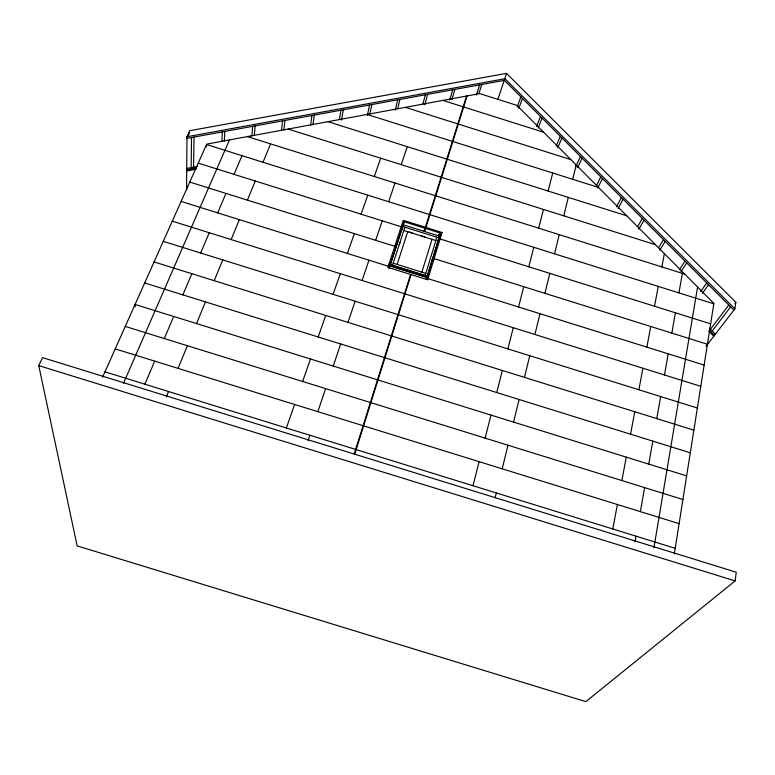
<?xml version="1.0" encoding="UTF-8"?>
<svg xmlns="http://www.w3.org/2000/svg" width="775" height="775" viewBox="0 0 775 775"><rect width="100%" height="100%" fill="white"/><g stroke="black" fill="none" stroke-linecap="round" stroke-linejoin="round"><path stroke-width="1.16" d="M186.562 189.739L186.959 136.71L189.72 130.694L506.53 73.363L735.843 302.289L734.874 308.847L706.093 346.231M186.591 189.633L186.601 188.567M191.144 167.603L191.522 137.533M193.576 167.138L194.041 137.078M206.46 146.95L206.528 144.528L713.814 303.839M221.882 141.515L222.338 131.905M224.343 141.06L224.818 131.45M251.904 135.954L252.679 126.364M254.326 135.509L255.12 125.908M281.47 130.481L282.555 120.9M283.853 130.045L284.958 120.454M735.126 580.911L736.25 572.231L42.577 357.643L38.75 365.606L77.161 545.891L585.861 701.637L735.126 580.911L38.75 365.606M310.601 125.095L311.976 115.523M312.945 124.659L314.35 115.087M674.308 554.028L713.882 303.412L516.915 105.371L479.686 93.591L206.712 144.131L102.591 377.183M653.935 547.731L697.587 287.021M339.363 119.408L340.961 110.224M635.035 541.88L636.042 536.174M640.373 511.636L644.606 487.62M648.743 464.118L652.802 441.12M656.774 418.607L660.658 396.567M664.466 374.974L668.195 353.826M671.847 333.095L675.422 312.79M678.939 292.882L682.378 273.362M341.465 120.135L343.296 109.798M612.802 528.986L617.394 504.515M621.879 480.568L626.268 457.134M630.559 434.203L634.764 411.748M638.881 389.767L642.911 368.241M646.863 347.152L650.738 326.488M654.526 306.232L658.246 286.382M661.889 266.929L664.378 253.638M367.408 115.32L369.52 105.003M369.917 113.76L371.816 104.586M395.24 110.166L397.653 99.859M397.759 108.607L399.919 99.442M495.186 497.647L496.329 492.948M502.21 468.817L507.954 445.208M513.583 422.113L519.085 399.503M524.472 377.377L529.751 355.715M534.915 334.49L539.981 313.71M544.941 293.338L549.795 273.381M554.561 253.822L559.23 234.651M563.812 215.847L568.308 197.402M572.706 179.316L576.203 164.978M472.973 485.722L479.115 461.658M485.111 438.117L490.992 415.09M496.736 392.547L502.365 370.489M507.877 348.886L513.273 327.728M518.553 307.007L523.735 286.702M528.802 266.803L533.781 247.293M538.654 228.179L543.44 209.434M548.128 191.047L552.73 173.009M388.788 265.544L389.137 264.207L428.42 276.501L427.752 278.593L428.158 277.324L427.103 276.995L426.424 279.077M422.976 103.937L425.368 94.792M424.884 104.673L427.606 94.385M389.234 267.753L389.854 265.602M389.05 268.634L389.951 265.37M390.154 264.721L389.777 265.903M395.26 249.724L396.093 246.712L189.759 182.067M401.615 230.223L402.467 227.172L198.226 163.108M390.222 265.195L404.221 221.776L440.462 233.139L426.347 279.368M449.713 100.072L452.687 89.803M451.883 99.665L454.886 89.396M506.53 73.363L497.938 99.239M427.093 276.733L440.462 233.139M424.613 231.512L467.122 95.916M425.126 275.609L436.877 237.247M421.862 272.18L431.995 239.33M354.185 454.034L410.576 274.427M424.458 230.301L424.128 231.357L466.589 96.013M354.737 454.198L411.079 274.592M476.354 95.131L479.609 84.882M478.873 93.591L481.779 84.485M397.139 264.44L407.689 231.706M392.489 265.389L404.879 227.211M399.27 244.755L400.007 242.498M389.137 264.207L388.537 266.319L388.885 265.04L425.979 276.646M390.319 264.44L404.221 221.776M437.817 241.577L438.805 238.564L710.656 323.843M431.84 261.175L432.808 258.211L707.43 344.245M427.984 277.808L428.42 276.501M308.024 440.733L309.874 435.25M317.837 411.68L325.616 388.624M333.231 366.062L340.68 343.984M347.975 322.371L355.115 301.213M362.109 280.492L368.958 260.197M375.662 240.308L382.24 220.827M388.682 201.733L395.008 183.007M401.198 164.658L407.272 146.659M286.363 427.974L294.587 404.472M302.628 381.484L310.494 358.99M318.186 336.98L325.723 315.435M333.095 294.335L340.322 273.682M347.394 253.444L354.33 233.624M361.121 214.2L367.776 195.164M374.306 176.506L380.699 158.207M517.196 106.979L520.887 96.865M518.756 108.548L522.466 98.454M536.542 126.441L540.475 116.483M538.131 128.03L542.074 118.081M166.305 396.897L168.524 391.511M178.056 368.367L187.395 345.718M196.521 323.572L205.453 301.892M214.2 280.676L222.764 259.906M231.144 239.562L239.359 219.645M247.399 200.124L255.285 181.001M263.006 162.266L270.582 143.888M144.886 384.197L154.7 361.121M164.29 338.549L173.678 316.471M182.852 294.858L191.842 273.711M200.648 252.999L209.26 232.723M217.697 212.863L225.971 193.411M234.069 174.346L242.003 155.668M249.792 137.349L250.344 136.051M556.14 146.146L560.315 136.342M557.748 147.763L561.933 137.969M123.361 383.606L229.468 139.917M575.99 166.112L580.407 156.472M188.315 135.334L189.701 132.312M577.617 167.749L582.054 158.119M596.614 185.283L600.77 176.865M597.738 187.996L602.437 178.531M616.464 206.828L621.405 197.518M618.13 208.504L623.09 199.214M637.68 226.571L642.31 218.453M638.794 229.284L644.015 220.168M658.624 247.622L663.487 239.669M659.728 250.335L665.221 241.403M679.21 269.933L684.964 261.165M680.944 271.676L686.718 262.928M700.687 291.526L706.722 282.952M702.441 293.299L708.505 284.745M710.481 329.23L728.781 305.05M712.215 330.993L730.592 306.852M734.855 303.587L735.843 302.289M186.707 168.466L197.392 166.431M196.085 168.097L186.736 169.88L186.727 170.994L196.065 169.212M186.697 169.967L196.182 168.156M186.94 136.749L504.942 78.721L734.874 308.847M186.93 138.357L504.399 80.338L733.886 310.136M115.223 348.895L363.088 425.698M363.63 425.872L679.103 523.638M104.974 371.845L675.209 548.303M154.08 261.94L391.288 335.866M391.811 336.03L693.867 430.173M144.673 282.972L384.458 357.604M384.991 357.769L690.292 452.794M377.493 379.818L135.073 304.468L135.218 306.813M378.026 379.983L686.64 475.898M125.259 326.44L370.363 402.506M370.905 402.671L682.911 499.507M409.219 232.045L412.591 233.101M421.571 235.92L424.942 236.976M403.814 230.495L435.87 240.541M393.196 263.209L425.795 273.41M389.089 264.391L428.362 276.675M388.798 265.273L428.1 277.566M388.711 265.563L428.003 277.857M181.118 201.422L389.593 266.648M426.686 278.254L704.146 365.073M172.292 221.175L404.511 293.744M405.025 293.899L700.794 386.328M163.273 241.345L697.364 408.018M327.999 121.675L446.787 159.108M447.252 159.253L626.772 215.828M288.116 129.057L441.101 177.213M441.576 177.368L655.495 244.706M247.39 136.594L435.298 195.678M435.782 195.833L684.742 274.108M438.766 234.825L441.082 235.513M438.505 234.98L440.743 235.687M403.368 224.847L439.473 236.172M402.816 226.562L439.977 238.216M442.903 100.401L463.198 106.814M463.663 106.96L543.653 132.254M405.373 107.347L457.831 123.922M458.296 124.068L570.875 159.621M367.079 114.438L452.358 141.341M452.832 141.496L598.571 187.472M709.435 328.193L715.364 334.209M709.348 330.237L714.443 335.41M708.776 331.138L713.765 336.205M442.07 232.49L427.674 279.785L387.917 267.336L403.271 220.313L442.07 232.49"/></g></svg>
